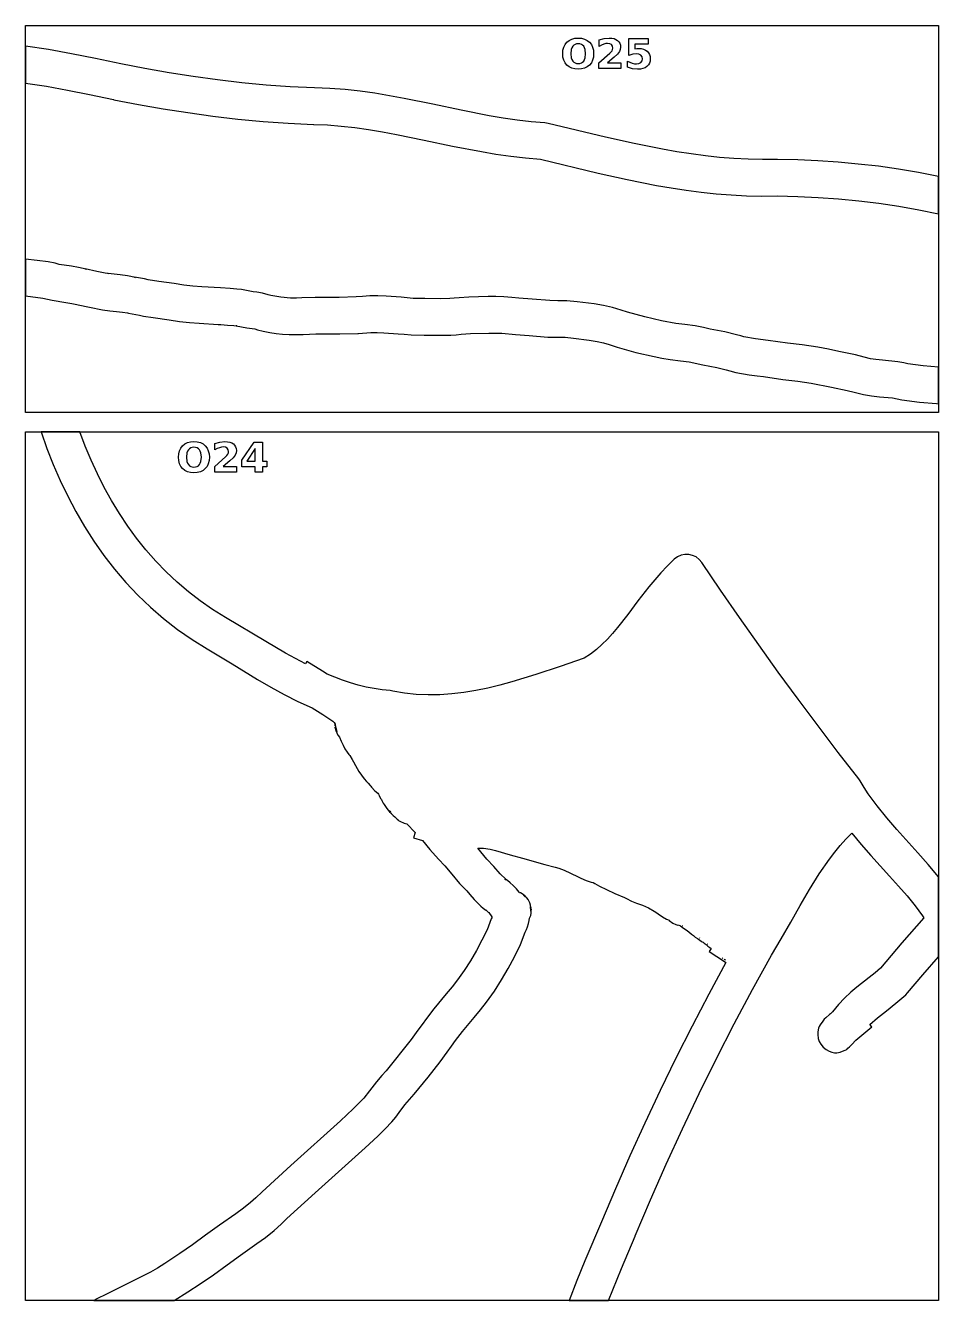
# Model space of a CAD drawing. Extents: x 1 to 512, y 1 to 4639.
# Drawn here: x 12 to 512, y 1593 to 2292 of the extents above; entities that cross this region are included whole.
import ezdxf

# ---------------------------------------------------------------- set-up
doc = ezdxf.new("R2010")
doc.units = 0

msp = doc.modelspace()

# ---------------------------------------------------------------- linework, layer by layer
at = {"layer": 'decoupage'}
for p, q in [((11.732, 2291.74), (511.732, 2291.74)), ((11.732, 2079.73), (11.732, 2291.74)), ((511.732, 2291.74), (511.732, 2079.73)), ((308.192, 2282.589), (309.428219, 2283.582562)), ((309.428219, 2283.582562), (310.8765, 2284.29225)), ((310.8765, 2284.29225), (312.537031, 2284.718063)), ((312.537031, 2284.718063), (314.41, 2284.86)), ((314.41, 2284.86), (316.286469, 2284.718063)), ((314.41, 2284.86), (314.41, 2284.86)), ((316.286469, 2284.718063), (317.94825, 2284.29225)), ((317.94825, 2284.29225), (319.395156, 2283.582562)), ((319.395156, 2283.582562), (320.627, 2282.589)), ((325.842, 2283.89), (328.675, 2284.607)), ((325.842, 2280.271), (325.842, 2283.89)), ((328.675, 2284.607), (331.42, 2284.861)), ((331.42, 2284.861), (332.814797, 2284.779641)), ((332.814797, 2284.779641), (334.044125, 2284.535625)), ((334.044125, 2284.535625), (335.107891, 2284.129047)), ((335.107891, 2284.129047), (336.006, 2283.56)), ((336.006, 2283.56), (336.724672, 2282.845625)), ((342.114, 2284.56), (352.664, 2284.56)), ((342.114, 2275.306), (342.114, 2284.56)), ((352.664, 2284.56), (352.664, 2281.44)), ((11.732, 2280.42), (11.732, 2260.24)), ((11.732, 2280.415), (11.732, 2280.42)), ((24.302859, 2278.528047), (11.732, 2280.415)), ((36.932875, 2276.313625), (24.302859, 2278.528047)), ((305.943, 2276.316), (306.083609, 2278.208812)), ((306.083609, 2278.208812), (306.505375, 2279.88525)), ((306.505375, 2279.88525), (307.208203, 2281.345312)), ((307.208203, 2281.345312), (308.192, 2282.589)), ((310.598125, 2278.62125), (310.331, 2276.312)), ((310.932172, 2279.557063), (310.598125, 2278.62125)), ((311.4, 2280.347), (310.932172, 2279.557063)), ((311.989141, 2280.973797), (311.4, 2280.347)), ((312.687125, 2281.421625), (311.989141, 2280.973797)), ((313.494047, 2281.690391), (312.687125, 2281.421625)), ((314.41, 2281.78), (313.494047, 2281.690391)), ((315.330469, 2281.690391), (314.41, 2281.78)), ((314.41, 2281.78), (314.41, 2281.78)), ((316.1405, 2281.421625), (315.330469, 2281.690391)), ((316.840281, 2280.973797), (316.1405, 2281.421625)), ((317.43, 2280.347), (316.840281, 2280.973797)), ((317.897984, 2279.557063), (317.43, 2280.347)), ((318.232375, 2278.62125), (317.897984, 2279.557063)), ((318.5, 2276.312), (318.232375, 2278.62125)), ((320.627, 2282.589), (321.610797, 2281.345312)), ((321.610797, 2281.345312), (322.313625, 2279.88525)), ((322.313625, 2279.88525), (322.735391, 2278.208812)), ((322.735391, 2278.208812), (322.876, 2276.316)), ((325.798, 2271.22), (331.806, 2276.523)), ((327.145625, 2281.0045), (325.842, 2280.271)), ((328.366, 2281.528), (327.145625, 2281.0045)), ((329.49925, 2281.850625), (328.366, 2281.528)), ((330.538, 2281.958), (329.49925, 2281.850625)), ((331.698375, 2281.78175), (330.538, 2281.958)), ((332.6, 2281.253), (331.698375, 2281.78175)), ((331.806, 2276.523), (332.5065, 2277.24225)), ((332.5065, 2277.24225), (332.997, 2277.945)), ((333.186375, 2280.433875), (332.6, 2281.253)), ((332.997, 2277.945), (333.285875, 2278.6535)), ((333.382, 2279.389), (333.186375, 2280.433875)), ((333.285875, 2278.6535), (333.382, 2279.389)), ((336.954, 2277.419), (335.87675, 2276.06325)), ((336.724672, 2282.845625), (337.238125, 2282.003)), ((337.475125, 2278.63175), (336.954, 2277.419)), ((337.238125, 2282.003), (337.546266, 2281.032125)), ((337.649, 2279.933), (337.475125, 2278.63175)), ((337.546266, 2281.032125), (337.649, 2279.933)), ((352.664, 2281.44), (345.498, 2281.44)), ((345.498, 2281.44), (345.498, 2278.89)), ((345.498, 2278.89), (346.468, 2279.089)), ((346.468, 2279.089), (347.493, 2279.169)), ((347.493, 2279.169), (348.914812, 2279.074672)), ((348.914812, 2279.074672), (350.16975, 2278.791625)), ((350.16975, 2278.791625), (351.257812, 2278.319766)), ((351.257812, 2278.319766), (352.179, 2277.659)), ((352.179, 2277.659), (352.912109, 2276.834578)), ((352.912109, 2276.834578), (353.435875, 2275.861375)), ((50.018703, 2273.716891), (36.932875, 2276.313625)), ((63.957, 2270.683), (50.018703, 2273.716891)), ((63.987, 2270.673), (63.957, 2270.683)), ((77.15707, 2268.168223), (63.987, 2270.673)), ((306.083609, 2274.427859), (305.943, 2276.316)), ((306.505375, 2272.754875), (306.083609, 2274.427859)), ((307.208203, 2271.296953), (306.505375, 2272.754875)), ((308.192, 2270.054), (307.208203, 2271.296953)), ((309.428219, 2269.060437), (308.192, 2270.054)), ((310.331, 2276.312), (310.598125, 2274.0105)), ((310.598125, 2274.0105), (310.932172, 2273.076781)), ((310.932172, 2273.076781), (311.4, 2272.288)), ((311.4, 2272.288), (311.989141, 2271.661203)), ((311.989141, 2271.661203), (312.687125, 2271.213375)), ((312.687125, 2271.213375), (313.494047, 2270.944609)), ((313.494047, 2270.944609), (314.41, 2270.855)), ((314.41, 2270.855), (315.330469, 2270.944609)), ((315.330469, 2270.944609), (316.1405, 2271.213375)), ((316.1405, 2271.213375), (316.840281, 2271.661203)), ((316.840281, 2271.661203), (317.43, 2272.288)), ((317.43, 2272.288), (317.897984, 2273.076781)), ((317.897984, 2273.076781), (318.232375, 2274.0105)), ((318.232375, 2274.0105), (318.5, 2276.312)), ((320.627, 2270.054), (319.395156, 2269.060437)), ((321.610797, 2271.296953), (320.627, 2270.054)), ((322.313625, 2272.754875), (321.610797, 2271.296953)), ((322.735391, 2274.427859), (322.313625, 2272.754875)), ((322.876, 2276.316), (322.735391, 2274.427859)), ((325.798, 2268.1), (325.798, 2271.22)), ((334.033, 2274.31), (330.516, 2271.22)), ((330.516, 2271.22), (337.759, 2271.22)), ((335.87675, 2276.06325), (334.033, 2274.31)), ((337.759, 2271.22), (337.759, 2268.1)), ((341.463, 2268.872), (341.463, 2272.22)), ((341.463, 2272.22), (344.01, 2271.062)), ((344.341, 2276.034), (342.114, 2275.306)), ((344.01, 2271.062), (345.186625, 2270.772625)), ((346.292, 2276.277), (344.341, 2276.034)), ((345.186625, 2270.772625), (346.292, 2270.676)), ((347.669875, 2276.0895), (346.292, 2276.277)), ((346.292, 2270.676), (347.669875, 2270.8635)), ((348.717, 2275.527), (347.669875, 2276.0895)), ((347.669875, 2270.8635), (348.717, 2271.426)), ((349.386625, 2274.639125), (348.717, 2275.527)), ((348.717, 2271.426), (349.386625, 2272.319)), ((349.61, 2273.476), (349.386625, 2274.639125)), ((349.386625, 2272.319), (349.61, 2273.476)), ((352.825203, 2270.118609), (352.024, 2269.291)), ((353.397375, 2271.090875), (352.825203, 2270.118609)), ((353.740609, 2272.207703), (353.397375, 2271.090875)), ((353.435875, 2275.861375), (353.750203, 2274.739484)), ((353.855, 2273.469), (353.740609, 2272.207703)), ((353.750203, 2274.739484), (353.855, 2273.469)), ((90.36975, 2265.862594), (77.15707, 2268.168223)), ((103.615617, 2263.779668), (90.36975, 2265.862594)), ((116.88525, 2261.943), (103.615617, 2263.779668)), ((310.8765, 2268.35075), (309.428219, 2269.060437)), ((312.537031, 2267.924937), (310.8765, 2268.35075)), ((314.41, 2267.783), (312.537031, 2267.924937)), ((316.286469, 2267.924937), (314.41, 2267.783)), ((317.94825, 2268.35075), (316.286469, 2267.924937)), ((319.395156, 2269.060437), (317.94825, 2268.35075)), ((337.759, 2268.1), (325.798, 2268.1)), ((344.186, 2268.056), (341.463, 2268.872)), ((346.964, 2267.781), (344.186, 2268.056)), ((348.495719, 2267.875328), (346.964, 2267.781)), ((349.8495, 2268.158375), (348.495719, 2267.875328)), ((351.025531, 2268.630234), (349.8495, 2268.158375)), ((352.024, 2269.291), (351.025531, 2268.630234)), ((11.732, 2260.24), (23.175734, 2258.464406)), ((23.175734, 2258.464406), (34.758875, 2256.39125)), ((34.758875, 2256.39125), (46.854078, 2253.964469)), ((130.169227, 2260.376145), (116.88525, 2261.943)), ((143.458125, 2259.102656), (130.169227, 2260.376145)), ((156.742523, 2258.14609), (143.458125, 2259.102656)), ((170.013, 2257.53), (156.742523, 2258.14609)), ((170.043, 2257.531), (170.013, 2257.53)), ((178.436041, 2257.231171), (170.043, 2257.531)), ((186.733564, 2256.615117), (178.436041, 2257.231171)), ((194.941419, 2255.724927), (186.733564, 2256.615117)), ((203.065453, 2254.602688), (194.941419, 2255.724927)), ((46.854078, 2253.964469), (59.834, 2251.128)), ((59.834, 2251.128), (60.099, 2251.068)), ((60.099, 2251.068), (73.558807, 2248.507033)), ((73.558807, 2248.507033), (87.093766, 2246.143703)), ((211.111517, 2253.290487), (203.065453, 2254.602688)), ((219.085459, 2251.830414), (211.111517, 2253.290487)), ((234.840375, 2248.635), (219.085459, 2251.830414)), ((250.376994, 2245.353148), (234.840375, 2248.635)), ((87.093766, 2246.143703), (100.695311, 2244.003615)), ((100.695311, 2244.003615), (114.354875, 2242.112375)), ((114.354875, 2242.112375), (128.063893, 2240.495588)), ((265.742109, 2242.321563), (250.376994, 2245.353148)), ((273.374976, 2241.004839), (265.742109, 2242.321563)), ((128.063893, 2240.495588), (141.813797, 2239.178859)), ((141.813797, 2239.178859), (155.596021, 2238.187795)), ((155.596021, 2238.187795), (169.402, 2237.548)), ((169.402, 2237.548), (169.589, 2237.55)), ((169.589, 2237.55), (177.089818, 2237.275526)), ((177.089818, 2237.275526), (184.598775, 2236.691178)), ((184.598775, 2236.691178), (192.121693, 2235.83719)), ((192.121693, 2235.83719), (199.664391, 2234.753797)), ((199.664391, 2234.753797), (207.232688, 2233.481234)), ((280.982514, 2239.876945), (273.374976, 2241.004839)), ((288.570572, 2238.97997), (280.982514, 2239.876945)), ((296.145, 2238.356), (288.570572, 2238.97997)), ((297.883, 2238.092), (296.145, 2238.356)), ((329.36375, 2230.519281), (297.883, 2238.092)), ((207.232688, 2233.481234), (214.832404, 2232.059736)), ((214.832404, 2232.059736), (230.149375, 2228.930875)), ((230.149375, 2228.930875), (245.661861, 2225.689092)), ((345.019305, 2227.034902), (329.36375, 2230.519281)), ((245.661861, 2225.689092), (261.416422, 2222.656266)), ((261.416422, 2222.656266), (269.39903, 2221.318799)), ((269.39903, 2221.318799), (277.459615, 2220.154275)), ((360.64275, 2223.94275), (345.019305, 2227.034902)), ((368.448159, 2222.588502), (360.64275, 2223.94275)), ((376.252414, 2221.386004), (368.448159, 2222.588502)), ((384.057806, 2220.353152), (376.252414, 2221.386004)), ((277.459615, 2220.154275), (285.603999, 2219.202931)), ((285.603999, 2219.202931), (293.838, 2218.505)), ((293.838, 2218.505), (325.296547, 2210.915031)), ((391.866625, 2219.507844), (384.057806, 2220.353152)), ((399.681163, 2218.867977), (391.866625, 2219.507844)), ((407.503711, 2218.451449), (399.681163, 2218.867977)), ((415.33656, 2218.276158), (407.503711, 2218.451449)), ((423.182, 2218.36), (415.33656, 2218.276158)), ((423.619, 2218.359), (423.182, 2218.36)), ((434.669465, 2218.083217), (423.619, 2218.359)), ((445.726281, 2217.591047), (434.669465, 2218.083217)), ((456.781082, 2216.864385), (445.726281, 2217.591047)), ((467.8255, 2215.885125), (456.781082, 2216.864385)), ((478.851168, 2214.635162), (467.8255, 2215.885125)), ((489.849719, 2213.096391), (478.851168, 2214.635162)), ((325.296547, 2210.915031), (341.21915, 2207.363949)), ((341.21915, 2207.363949), (357.293125, 2204.18625)), ((500.812785, 2211.250705), (489.849719, 2213.096391)), ((511.732, 2209.08), (500.812785, 2211.250705)), ((511.732, 2188.567), (511.732, 2209.08)), ((357.293125, 2204.18625), (365.392146, 2202.786821)), ((365.392146, 2202.786821), (373.535334, 2201.54002)), ((373.535334, 2201.54002), (381.724796, 2200.465607)), ((381.724796, 2200.465607), (389.962641, 2199.583344)), ((389.962641, 2199.583344), (398.250975, 2198.912991)), ((398.250975, 2198.912991), (406.591908, 2198.474309)), ((406.591908, 2198.474309), (414.987547, 2198.287058)), ((414.987547, 2198.287058), (423.44, 2198.371)), ((423.44, 2198.371), (434.653893, 2198.081395)), ((434.653893, 2198.081395), (445.833016, 2197.558844)), ((445.833016, 2197.558844), (456.969412, 2196.786121)), ((456.969412, 2196.786121), (468.055125, 2195.746)), ((468.055125, 2195.746), (479.082197, 2194.421254)), ((479.082197, 2194.421254), (490.042672, 2192.794656)), ((490.042672, 2192.794656), (500.928592, 2190.84898)), ((500.928592, 2190.84898), (511.732, 2188.567)), ((11.732, 2163.71), (11.732, 2143.66)), ((11.732, 2163.708), (11.732, 2163.71)), ((18.146625, 2163.06375), (11.732, 2163.708)), ((24.136, 2162.262), (18.146625, 2163.06375)), ((27.96375, 2161.494625), (24.136, 2162.262)), ((30.215, 2160.92), (27.96375, 2161.494625)), ((36.92825, 2159.855125), (30.215, 2160.92)), ((40.788312, 2159.192422), (36.92825, 2159.855125)), ((44.948, 2158.26), (40.788312, 2159.192422)), ((50.868, 2157.059), (44.36, 2158.393)), ((44.36, 2158.393), (44.948, 2158.26)), ((55.391875, 2156.158875), (50.868, 2157.059)), ((56.840203, 2155.871422), (55.391875, 2156.158875)), ((57.107939, 2155.81285), (56.840203, 2155.871422)), ((63.63375, 2155.114), (56.975, 2155.828)), ((56.975, 2155.828), (57.107939, 2155.81285)), ((67.621719, 2154.626781), (63.63375, 2155.114)), ((72.01, 2153.809), (67.621719, 2154.626781)), ((76.90725, 2152.956875), (71.395, 2153.928)), ((71.395, 2153.928), (72.01, 2153.809)), ((78.989, 2152.498), (76.90725, 2152.956875)), ((84.731, 2151.526), (78.989, 2152.498)), ((93.161, 2150.383), (84.731, 2151.526)), ((98.476, 2149.565), (93.161, 2150.383)), ((103.290172, 2149.058031), (98.476, 2149.565)), ((108.244125, 2148.6765), (103.290172, 2149.058031)), ((118.556, 2148.043), (108.244125, 2148.6765)), ((123.892, 2147.645), (118.556, 2148.043)), ((127.443, 2147.364), (123.892, 2147.645)), ((129.964, 2147.123), (127.443, 2147.364)), ((133.62275, 2146.471875), (129.964, 2147.123)), ((136.347, 2145.916), (133.62275, 2146.471875)), ((138.361875, 2145.647625), (136.347, 2145.916)), ((141.507, 2145.11), (138.361875, 2145.647625)), ((141.517, 2145.104), (141.507, 2145.11)), ((144.66475, 2144.285875), (141.517, 2145.104)), ((146.068, 2143.842), (144.66475, 2144.285875)), ((151.478375, 2142.88225), (146.068, 2143.842)), ((11.732, 2143.66), (21.239, 2142.464)), ((21.239, 2142.464), (26.375, 2141.283)), ((26.375, 2141.283), (33.841, 2140.0385)), ((33.841, 2140.0385), (37.063906, 2139.507188)), ((37.063906, 2139.507188), (39.924, 2138.893)), ((39.924, 2138.893), (40.512, 2138.758)), ((40.512, 2138.758), (46.834, 2137.461)), ((46.834, 2137.461), (53.836, 2136.066)), ((156.849, 2142.479), (151.478375, 2142.88225)), ((160.081484, 2142.43925), (156.849, 2142.479)), ((163.098625, 2142.52625), (160.081484, 2142.43925)), ((170.282, 2142.797), (163.098625, 2142.52625)), ((177.209875, 2142.81125), (170.282, 2142.797)), ((183.525, 2142.797), (177.209875, 2142.81125)), ((192.886, 2143.104), (183.525, 2142.797)), ((196.249625, 2143.394625), (192.886, 2143.104)), ((200.247, 2143.635), (196.249625, 2143.394625)), ((204.764281, 2143.646578), (200.247, 2143.635)), ((209.22475, 2143.468875), (204.764281, 2143.646578)), ((217.454, 2142.873), (209.22475, 2143.468875)), ((224.083, 2142.26), (217.454, 2142.873)), ((230.337, 2142.17), (224.083, 2142.26)), ((230.357, 2142.171), (230.337, 2142.17)), ((239.207, 2142.065), (230.357, 2142.171)), ((244.059766, 2142.187203), (239.207, 2142.065)), ((246.521625, 2142.381875), (244.059766, 2142.187203)), ((249.143422, 2142.652109), (246.521625, 2142.381875)), ((254.476, 2143.001), (249.143422, 2142.652109)), ((265.158, 2143.329), (254.476, 2143.001)), ((269.28975, 2143.3415), (265.158, 2143.329)), ((273.642, 2143.21), (269.28975, 2143.3415)), ((278.069375, 2142.841375), (273.642, 2143.21)), ((281.824, 2142.448), (278.069375, 2142.841375)), ((289.195, 2141.825), (281.824, 2142.448)), ((298.834, 2141.108), (289.195, 2141.825)), ((303.268375, 2140.95075), (298.834, 2141.108)), ((305.293, 2141.008), (303.268375, 2140.95075)), ((308.26375, 2140.938625), (305.293, 2141.008)), ((313.882, 2140.432), (308.26375, 2140.938625)), ((323.15375, 2139.27), (313.882, 2140.432)), ((328.308719, 2138.40475), (323.15375, 2139.27)), ((333.195, 2137.334), (328.308719, 2138.40475)), ((337.919625, 2135.885875), (333.195, 2137.334)), ((53.836, 2136.066), (57.926375, 2135.514734)), ((57.926375, 2135.514734), (61.58625, 2135.129875)), ((61.58625, 2135.129875), (64.80025, 2134.771828)), ((64.80025, 2134.771828), (67.553, 2134.301)), ((67.553, 2134.301), (68.166, 2134.181)), ((68.166, 2134.181), (74.082, 2133.099)), ((74.082, 2133.099), (76.281625, 2132.63475)), ((76.281625, 2132.63475), (81.707, 2131.746)), ((81.707, 2131.746), (90.338, 2130.574)), ((90.338, 2130.574), (96.004, 2129.709)), ((341.349, 2134.719), (337.919625, 2135.885875)), ((350.830625, 2132.095875), (341.349, 2134.719)), ((360.046, 2130.084), (350.830625, 2132.095875)), ((367.898, 2128.586), (360.046, 2130.084)), ((96.004, 2129.709), (101.509531, 2129.124469)), ((101.509531, 2129.124469), (106.89675, 2128.70625)), ((106.89675, 2128.70625), (117.293, 2128.074)), ((117.293, 2128.074), (117.286281, 2128.074121)), ((117.286281, 2128.074121), (117.555937, 2128.054156)), ((117.555937, 2128.054156), (118.73725, 2127.967)), ((118.73725, 2127.967), (122.358, 2127.695)), ((122.358, 2127.695), (125.805, 2127.424)), ((125.805, 2127.424), (127.232125, 2127.283125)), ((127.517672, 2127.257078), (127.151, 2127.314)), ((127.151, 2127.314), (132.918, 2126.207)), ((127.232125, 2127.283125), (127.517672, 2127.257078)), ((132.918, 2126.207), (137.34, 2125.542)), ((137.34, 2125.542), (138.74725, 2125.097875)), ((138.74725, 2125.097875), (141.893, 2124.281)), ((141.893, 2124.281), (145.492813, 2123.581953)), ((145.492813, 2123.581953), (148.96925, 2123.058875)), ((148.96925, 2123.058875), (152.464062, 2122.699109)), ((163.714, 2122.5225), (170.727, 2122.801)), ((170.727, 2122.801), (183.888, 2122.801)), ((183.888, 2122.801), (193.722, 2123.119)), ((193.722, 2123.119), (194.131, 2123.139)), ((194.131, 2123.139), (200.82, 2123.643)), ((200.82, 2123.643), (204.258031, 2123.641906)), ((204.258031, 2123.641906), (208.04125, 2123.48575)), ((208.04125, 2123.48575), (215.861, 2122.934)), ((215.861, 2122.934), (219.06125, 2122.61175)), ((250.410531, 2122.687109), (255.5, 2123.023)), ((255.5, 2123.023), (265.384, 2123.326)), ((265.384, 2123.326), (272.558, 2123.236)), ((272.558, 2123.236), (280.035, 2122.525)), ((372.751, 2127.981125), (367.898, 2128.586)), ((378.507, 2127.203), (372.751, 2127.981125)), ((383.0375, 2126.284875), (378.507, 2127.203)), ((386.671, 2125.459), (383.0375, 2126.284875)), ((394.673, 2123.949), (386.671, 2125.459)), ((401.10325, 2122.391), (394.673, 2123.949)), ((152.464062, 2122.699109), (156.119, 2122.49)), ((156.119, 2122.49), (160.175906, 2122.432)), ((160.175906, 2122.432), (163.714, 2122.5225)), ((219.06125, 2122.61175), (223.004, 2122.285)), ((223.004, 2122.285), (223.024, 2122.29)), ((223.024, 2122.29), (230.073, 2122.171)), ((230.073, 2122.171), (230.093, 2122.17)), ((230.093, 2122.17), (239.455, 2122.064)), ((239.455, 2122.064), (244.742469, 2122.197953)), ((244.742469, 2122.197953), (247.6095, 2122.408875)), ((247.6095, 2122.408875), (250.410531, 2122.687109)), ((280.035, 2122.525), (287.621, 2121.885)), ((287.621, 2121.885), (297.849, 2121.129)), ((297.849, 2121.129), (303.542125, 2120.969)), ((303.542125, 2120.969), (305.888, 2121.016)), ((305.888, 2121.016), (307.285, 2120.978875)), ((307.285, 2120.978875), (311.781, 2120.539)), ((311.781, 2120.539), (320.342625, 2119.416)), ((320.342625, 2119.416), (324.773766, 2118.68275)), ((324.773766, 2118.68275), (328.23, 2117.957)), ((328.23, 2117.957), (331.352125, 2116.9465)), ((331.352125, 2116.9465), (335.732, 2115.522)), ((403.425, 2121.694), (401.10325, 2122.391)), ((405.154, 2121.286), (403.425, 2121.694)), ((411.509, 2120.149), (405.154, 2121.286)), ((418.515, 2119.256), (411.509, 2120.149)), ((429.116, 2117.789), (418.515, 2119.256)), ((436.998875, 2116.84425), (429.116, 2117.789)), ((445.577, 2115.616), (436.998875, 2116.84425)), ((335.732, 2115.522), (346.03875, 2112.688125)), ((346.03875, 2112.688125), (356.068, 2110.482)), ((356.068, 2110.482), (360.278875, 2109.630875)), ((360.278875, 2109.630875), (364.804, 2108.824)), ((364.804, 2108.824), (370.47175, 2108.087625)), ((451.564625, 2114.43375), (445.577, 2115.616)), ((457.148, 2113.256), (451.564625, 2114.43375)), ((466.276, 2111.414), (457.148, 2113.256)), ((471.007875, 2110.179875), (466.276, 2111.414)), ((474.548, 2109.26), (471.007875, 2110.179875)), ((477.437844, 2108.833563), (474.548, 2109.26)), ((481.103, 2108.463), (477.437844, 2108.833563)), ((370.47175, 2108.087625), (375.226, 2107.472)), ((375.226, 2107.472), (382.722, 2105.851)), ((382.722, 2105.851), (390.374, 2104.414)), ((390.374, 2104.414), (395.42325, 2103.2345)), ((395.42325, 2103.2345), (397.462, 2102.601)), ((397.462, 2102.601), (400.82175, 2101.767625)), ((489.38, 2107.573), (481.103, 2108.463)), ((492.817, 2106.941125), (489.38, 2107.573)), ((494.892, 2106.481), (492.817, 2106.941125)), ((503.26175, 2105.37775), (494.892, 2106.481)), ((511.732, 2104.63), (503.26175, 2105.37775)), ((511.732, 2084.594), (511.732, 2104.63)), ((400.82175, 2101.767625), (408.128, 2100.434)), ((408.128, 2100.434), (412.335875, 2099.844125)), ((412.335875, 2099.844125), (415.847, 2099.432)), ((415.847, 2099.432), (426.515, 2097.955)), ((426.515, 2097.955), (434.682375, 2096.959875)), ((434.682375, 2096.959875), (442.075, 2095.922)), ((442.075, 2095.922), (453.173, 2093.652)), ((453.173, 2093.652), (461.804, 2091.918)), ((461.804, 2091.918), (465.59125, 2090.8865)), ((465.59125, 2090.8865), (470.595, 2089.654)), ((470.595, 2089.654), (475.126312, 2088.918844)), ((475.126312, 2088.918844), (479.49975, 2088.44525)), ((479.49975, 2088.44525), (486.612, 2087.766)), ((486.612, 2087.766), (491.614, 2086.754)), ((491.614, 2086.754), (501.32625, 2085.460125)), ((501.32625, 2085.460125), (510.692, 2084.644)), ((510.692, 2084.644), (511.732, 2084.594)), ((511.732, 2079.73), (11.732, 2079.73)), ((11.732, 2069.14), (511.732, 2069.14)), ((11.732, 1593.47), (11.732, 2069.14)), ((41.447, 2069.135), (20.354, 2069.13)), ((20.354, 2069.13), (23.475522, 2060.135843)), ((44.396466, 2061.33796), (41.447, 2069.135)), ((511.732, 2069.14), (511.732, 1593.47)), ((23.475522, 2060.135843), (26.926195, 2051.255117)), ((47.614369, 2053.661152), (44.396466, 2061.33796)), ((96.050375, 2058.87525), (96.753203, 2060.335312)), ((96.753203, 2060.335312), (97.737, 2061.579)), ((97.737, 2061.579), (98.973203, 2062.572562)), ((98.973203, 2062.572562), (100.421375, 2063.28225)), ((100.421375, 2063.28225), (102.081609, 2063.708062)), ((101.534125, 2059.973797), (100.945, 2059.347)), ((102.232, 2060.421625), (101.534125, 2059.973797)), ((102.081609, 2063.708062), (103.954, 2063.85)), ((103.038625, 2060.690391), (102.232, 2060.421625)), ((103.954, 2060.78), (103.038625, 2060.690391)), ((103.954, 2063.85), (105.831047, 2063.708062)), ((103.954, 2063.85), (103.954, 2063.85)), ((104.874625, 2060.690391), (103.954, 2060.78)), ((103.954, 2060.78), (103.954, 2060.78)), ((105.685, 2060.421625), (104.874625, 2060.690391)), ((106.385125, 2059.973797), (105.685, 2060.421625)), ((105.831047, 2063.708062), (107.493125, 2063.28225)), ((106.975, 2059.347), (106.385125, 2059.973797)), ((107.493125, 2063.28225), (108.940141, 2062.572562)), ((108.940141, 2062.572562), (110.172, 2061.579)), ((110.172, 2061.579), (111.155797, 2060.335312)), ((111.155797, 2060.335312), (111.858625, 2058.87525)), ((115.387, 2062.88), (118.22, 2063.596)), ((115.387, 2059.261), (115.387, 2062.88)), ((116.690625, 2059.993625), (115.387, 2059.261)), ((117.911, 2060.517), (116.690625, 2059.993625)), ((119.04425, 2060.839625), (117.911, 2060.517)), ((118.22, 2063.596), (120.965, 2063.85)), ((120.083, 2060.947), (119.04425, 2060.839625)), ((121.243375, 2060.77075), (120.083, 2060.947)), ((120.965, 2063.85), (122.359234, 2063.768641)), ((122.145, 2060.242), (121.243375, 2060.77075)), ((122.731375, 2059.423), (122.145, 2060.242)), ((122.359234, 2063.768641), (123.588375, 2063.524625)), ((123.588375, 2063.524625), (124.652328, 2063.118047)), ((124.652328, 2063.118047), (125.551, 2062.549)), ((125.551, 2062.549), (126.269672, 2061.834625)), ((126.269672, 2061.834625), (126.783125, 2060.992)), ((126.783125, 2060.992), (127.091266, 2060.021125)), ((127.091266, 2060.021125), (127.194, 2058.922)), ((130.281, 2053.73), (136.873, 2063.55)), ((137.579, 2060.06), (132.926, 2053.17)), ((136.873, 2063.55), (141.591, 2063.55)), ((137.579, 2053.17), (137.579, 2060.06)), ((141.591, 2063.55), (141.591, 2053.17)), ((51.101467, 2046.120229), (47.614369, 2053.661152)), ((95.488, 2055.306), (95.628609, 2057.198812)), ((95.628609, 2053.417859), (95.488, 2055.306)), ((95.628609, 2057.198812), (96.050375, 2058.87525)), ((96.050375, 2051.744875), (95.628609, 2053.417859)), ((100.142625, 2057.622), (99.875, 2055.312)), ((99.875, 2055.312), (100.142625, 2053.0105)), ((100.477016, 2058.557625), (100.142625, 2057.622)), ((100.142625, 2053.0105), (100.477016, 2052.076781)), ((100.945, 2059.347), (100.477016, 2058.557625)), ((107.442828, 2058.557625), (106.975, 2059.347)), ((107.776875, 2057.622), (107.442828, 2058.557625)), ((107.442828, 2052.076781), (107.776875, 2053.0105)), ((108.044, 2055.312), (107.776875, 2057.622)), ((107.776875, 2053.0105), (108.044, 2055.312)), ((111.858625, 2058.87525), (112.280391, 2057.198812)), ((112.280391, 2053.417859), (111.858625, 2051.744875)), ((112.280391, 2057.198812), (112.421, 2055.306)), ((112.421, 2055.306), (112.280391, 2053.417859)), ((115.343, 2050.21), (121.351, 2055.512)), ((123.578, 2053.299), (120.061, 2050.21)), ((121.351, 2055.512), (122.051, 2056.23125)), ((122.051, 2056.23125), (122.541, 2056.934)), ((122.541, 2056.934), (122.830375, 2057.642625)), ((122.927, 2058.379), (122.731375, 2059.423)), ((122.830375, 2057.642625), (122.927, 2058.379)), ((125.42175, 2055.05225), (123.578, 2053.299)), ((126.499, 2056.408), (125.42175, 2055.05225)), ((127.020125, 2057.62075), (126.499, 2056.408)), ((127.194, 2058.922), (127.020125, 2057.62075)), ((130.281, 2050.09), (130.281, 2053.73)), ((132.926, 2053.17), (137.579, 2053.17)), ((141.591, 2053.17), (143.94, 2053.17)), ((143.94, 2053.17), (143.94, 2050.09)), ((26.926195, 2051.255117), (30.708614, 2042.508255)), ((54.858516, 2038.730844), (51.101467, 2046.120229)), ((96.753203, 2050.286953), (96.050375, 2051.744875)), ((97.737, 2049.044), (96.753203, 2050.286953)), ((98.973203, 2048.050437), (97.737, 2049.044)), ((100.421375, 2047.34075), (98.973203, 2048.050437)), ((102.081609, 2046.914937), (100.421375, 2047.34075)), ((100.477016, 2052.076781), (100.945, 2051.288)), ((100.945, 2051.288), (101.534125, 2050.661203)), ((101.534125, 2050.661203), (102.232, 2050.213375)), ((103.954, 2046.773), (102.081609, 2046.914937)), ((102.232, 2050.213375), (103.038625, 2049.944609)), ((103.038625, 2049.944609), (103.954, 2049.855)), ((103.954, 2049.855), (104.874625, 2049.944609)), ((105.831047, 2046.914937), (103.954, 2046.773)), ((104.874625, 2049.944609), (105.685, 2050.213375)), ((105.685, 2050.213375), (106.385125, 2050.661203)), ((107.493125, 2047.34075), (105.831047, 2046.914937)), ((106.385125, 2050.661203), (106.975, 2051.288)), ((106.975, 2051.288), (107.442828, 2052.076781)), ((108.940141, 2048.050437), (107.493125, 2047.34075)), ((110.172, 2049.044), (108.940141, 2048.050437)), ((111.155797, 2050.286953), (110.172, 2049.044)), ((111.858625, 2051.744875), (111.155797, 2050.286953)), ((115.343, 2047.09), (115.343, 2050.21)), ((127.304, 2047.09), (115.343, 2047.09)), ((120.061, 2050.21), (127.304, 2050.21)), ((127.304, 2050.21), (127.304, 2047.09)), ((137.579, 2050.09), (130.281, 2050.09)), ((137.579, 2047.09), (137.579, 2050.09)), ((141.591, 2047.09), (137.579, 2047.09)), ((143.94, 2050.09), (141.591, 2050.09)), ((141.591, 2050.09), (141.591, 2047.09)), ((30.708614, 2042.508255), (34.825375, 2033.915688)), ((34.825375, 2033.915688), (39.279073, 2025.497847)), ((58.886274, 2031.50865), (54.858516, 2038.730844)), ((39.279073, 2025.497847), (44.072305, 2017.275164)), ((63.185498, 2024.469301), (58.886274, 2031.50865)), ((67.756946, 2017.62845), (63.185498, 2024.469301)), ((44.072305, 2017.275164), (49.207665, 2009.268071)), ((72.601375, 2011.00175), (67.756946, 2017.62845)), ((49.207665, 2009.268071), (54.68775, 2001.497)), ((77.719542, 2004.604855), (72.601375, 2011.00175)), ((83.112205, 1998.453418), (77.719542, 2004.604855)), ((54.68775, 2001.497), (60.515155, 1993.982382)), ((88.780121, 1992.563092), (83.112205, 1998.453418)), ((367.016, 1999.378), (363.218427, 1995.679228)), ((368.8174, 2000.71651), (367.016, 1999.378)), ((370.794828, 2001.593078), (368.8174, 2000.71651)), ((372.872873, 2002.016389), (370.794828, 2001.593078)), ((374.976125, 2001.995125), (372.872873, 2002.016389)), ((377.029174, 2001.537971), (374.976125, 2001.995125)), ((378.956609, 2000.653609), (377.029174, 2001.537971)), ((380.683021, 1999.350725), (378.956609, 2000.653609)), ((382.133, 1997.638), (380.683021, 1999.350725)), ((392.394768, 1982.509004), (382.133, 1997.638)), ((60.515155, 1993.982382), (66.692477, 1986.744648)), ((94.724047, 1986.949531), (88.780121, 1992.563092)), ((359.65474, 1991.908373), (356.295367, 1988.089937)), ((363.218427, 1995.679228), (359.65474, 1991.908373)), ((66.692477, 1986.744648), (73.22231, 1979.804231)), ((100.94474, 1981.628388), (94.724047, 1986.949531)), ((353.110734, 1984.248422), (347.147393, 1976.594166)), ((356.295367, 1988.089937), (353.110734, 1984.248422)), ((73.22231, 1979.804231), (80.10725, 1973.181563)), ((107.442959, 1976.615316), (100.94474, 1981.628388)), ((114.21946, 1971.925969), (107.442959, 1976.615316)), ((347.147393, 1976.594166), (341.528125, 1969.141625)), ((402.795016, 1967.465531), (392.394768, 1982.509004)), ((80.10725, 1973.181563), (87.349894, 1966.897073)), ((121.275, 1967.576), (114.21946, 1971.925969)), ((87.349894, 1966.897073), (94.952836, 1960.971195)), ((121.325, 1967.546), (121.275, 1967.576)), ((143.30125, 1954.34125), (121.325, 1967.546)), ((341.528125, 1969.141625), (336.016342, 1962.086818)), ((413.333662, 1952.509855), (402.795016, 1967.465531)), ((94.952836, 1960.971195), (102.918673, 1955.42436)), ((102.918673, 1955.42436), (111.25, 1950.277)), ((330.375453, 1955.625766), (327.43266, 1952.679153)), ((333.226823, 1958.769822), (330.375453, 1955.625766)), ((336.016342, 1962.086818), (333.226823, 1958.769822)), ((111.25, 1950.277), (111.19, 1950.307)), ((111.19, 1950.307), (124.822953, 1942.056844)), ((154.157844, 1947.998281), (143.30125, 1954.34125)), ((324.368869, 1949.954486), (321.154507, 1947.476268)), ((327.43266, 1952.679153), (324.368869, 1949.954486)), ((424.010625, 1937.64425), (413.333662, 1952.509855)), ((124.822953, 1942.056844), (138.846375, 1933.56125)), ((165.018, 1942.116), (154.157844, 1947.998281)), ((165.885, 1943.485), (165.018, 1942.116)), ((174.339, 1938.087), (165.885, 1943.485)), ((317.76, 1945.269), (304.509682, 1940.675988)), ((321.154507, 1947.476268), (317.76, 1945.269)), ((176.996, 1936.445), (174.339, 1938.087)), ((185.424484, 1933.151688), (176.996, 1936.445)), ((291.257078, 1936.238906), (278.024842, 1932.214184)), ((304.509682, 1940.675988), (291.257078, 1936.238906)), ((434.825822, 1922.870988), (424.010625, 1937.64425)), ((138.846375, 1933.56125), (146.050947, 1929.399012)), ((146.050947, 1929.399012), (153.408859, 1925.388531)), ((189.680393, 1931.736453), (185.424484, 1933.151688)), ((193.969125, 1930.49175), (189.680393, 1931.736453)), ((198.294467, 1929.429766), (193.969125, 1930.49175)), ((202.660203, 1928.562688), (198.294467, 1929.429766)), ((207.070119, 1927.902703), (202.660203, 1928.562688)), ((211.528, 1927.462), (207.070119, 1927.902703)), ((212.962, 1927.251), (211.528, 1927.462)), ((258.264228, 1927.511213), (251.71208, 1926.427535)), ((264.835625, 1928.85825), (258.264228, 1927.511213)), ((271.42344, 1930.436591), (264.835625, 1928.85825)), ((278.024842, 1932.214184), (271.42344, 1930.436591)), ((153.408859, 1925.388531), (160.938686, 1921.600848)), ((160.938686, 1921.600848), (168.659, 1918.107)), ((219.339188, 1926.0814), (212.962, 1927.251)), ((225.752615, 1925.36748), (219.339188, 1926.0814)), ((232.199449, 1925.077188), (225.752615, 1925.36748)), ((238.676859, 1925.178469), (232.199449, 1925.077188)), ((245.182013, 1925.639269), (238.676859, 1925.178469)), ((251.71208, 1926.427535), (245.182013, 1925.639269)), ((445.779172, 1908.192344), (434.825822, 1922.870988)), ((168.659, 1918.107), (174.516125, 1914.454)), ((174.516125, 1914.454), (180.092, 1910.825)), ((180.092, 1910.825), (180.705, 1910.087)), ((180.705, 1910.087), (181.164, 1909.447)), ((181.164, 1909.447), (181.164, 1909.45)), ((181.164, 1909.45), (181.234, 1909.346)), ((181.214, 1908.91), (181.244, 1908.619)), ((181.244, 1908.75), (181.214, 1908.91)), ((181.214, 1908.91), (181.214, 1908.91)), ((181.234, 1909.346), (181.234, 1909.33)), ((181.234, 1909.33), (181.254, 1909.3)), ((181.244, 1908.619), (181.244, 1908.75)), ((181.254, 1909.3), (181.254, 1909.3)), ((181.254, 1909.3), (181.254, 1909.3)), ((181.254, 1909.3), (181.314, 1909.21)), ((181.268, 1909.263), (181.268, 1909.3)), ((181.268, 1909.3), (181.268, 1909.3)), ((181.268, 1909.3), (181.338, 1908.706)), ((181.328, 1908.76), (181.268, 1909.263)), ((181.314, 1909.21), (181.314, 1908.76)), ((181.314, 1908.76), (181.334, 1908.593)), ((181.334, 1908.55), (181.314, 1908.714)), ((181.314, 1908.714), (181.314, 1908.57)), ((181.314, 1908.57), (181.364, 1908.212)), ((181.328, 1908.71), (181.328, 1908.76)), ((181.338, 1908.706), (181.328, 1908.71)), ((181.334, 1908.593), (181.334, 1908.57)), ((181.334, 1908.57), (181.334, 1908.57)), ((181.334, 1908.57), (181.334, 1908.55)), ((181.364, 1908.212), (181.334, 1908.513)), ((181.334, 1908.513), (181.424, 1908.101)), ((181.362, 1907.54), (181.362, 1907.51)), ((181.384, 1907.519), (181.362, 1907.54)), ((181.362, 1907.51), (181.412, 1907.245)), ((181.401656, 1907.187281), (181.3825, 1907.1165)), ((181.3825, 1907.1165), (181.686, 1905.72)), ((181.474, 1907.122), (181.384, 1907.519)), ((181.502, 1906.71), (181.401656, 1907.187281)), ((181.412, 1907.245), (181.412, 1907.23)), ((181.412, 1907.23), (181.502, 1906.71)), ((181.472, 1906.99), (181.422, 1907.253)), ((181.422, 1907.253), (181.432, 1907.138)), ((181.424, 1908.101), (181.424, 1907.98)), ((181.424, 1907.98), (181.531, 1907.599)), ((181.432, 1907.138), (181.452, 1907.13)), ((181.452, 1907.13), (181.472, 1907.04)), ((181.472, 1907.04), (181.472, 1907.02)), ((181.472, 1907.02), (181.472, 1907.02)), ((181.472, 1907.02), (181.472, 1906.99)), ((181.472, 1906.99), (181.472, 1906.99)), ((181.484, 1907.01), (181.474, 1907.122)), ((181.524, 1906.884), (181.48275, 1907.025125)), ((181.48275, 1907.025125), (181.494, 1906.984)), ((181.494, 1906.98), (181.484, 1907.01)), ((181.484, 1907.01), (181.484, 1907.01)), ((181.494, 1906.984), (181.494, 1906.97)), ((181.494, 1906.97), (181.494, 1906.98)), ((181.494, 1906.98), (181.494, 1906.98)), ((181.494, 1906.98), (181.494, 1906.98)), ((181.574, 1906.716), (181.524, 1906.884)), ((181.531, 1907.599), (181.551, 1907.499)), ((181.551, 1907.499), (181.551, 1907.55)), ((181.551, 1907.55), (181.713, 1906.831)), ((181.584, 1906.585), (181.574, 1906.716)), ((181.78875, 1905.898375), (181.584, 1906.585)), ((181.686, 1905.72), (181.596, 1906.482)), ((181.596, 1906.482), (181.713, 1906.003)), ((181.713, 1906.831), (181.633, 1907.265)), ((181.633, 1907.265), (182.086, 1905.667)), ((181.776, 1906.434), (181.726, 1906.547)), ((181.726, 1906.547), (181.796, 1906.322)), ((181.846, 1906.28), (181.776, 1906.434)), ((181.796, 1906.322), (181.923, 1905.96)), ((456.870592, 1893.61059), (445.779172, 1908.192344)), ((181.713, 1906.003), (181.834031, 1905.670797)), ((181.834031, 1905.670797), (181.78875, 1905.898375)), ((181.886, 1906.09), (181.846, 1906.28)), ((182.086, 1905.667), (181.863, 1906.177)), ((181.863, 1906.177), (181.913, 1905.949)), ((181.926, 1905.96), (181.886, 1906.09)), ((182.248, 1904.97), (181.902, 1905.402)), ((181.902, 1905.402), (182.21825, 1904.377125)), ((181.913, 1905.949), (181.923, 1905.919)), ((181.923, 1905.96), (181.926, 1905.96)), ((181.923, 1905.919), (181.923, 1905.92)), ((181.923, 1905.92), (181.963, 1905.8)), ((181.983, 1905.729), (181.923, 1905.918)), ((181.923, 1905.918), (181.953, 1905.789)), ((181.926, 1905.94), (181.926, 1905.96)), ((181.926, 1905.96), (181.936, 1905.92)), ((181.936, 1905.94), (181.926, 1905.94)), ((181.936, 1905.92), (181.936, 1905.94)), ((181.953, 1905.789), (182.228, 1905.148)), ((181.963, 1905.8), (181.963, 1905.8)), ((181.963, 1905.8), (181.983, 1905.72)), ((181.983, 1905.72), (181.983, 1905.729)), ((182.21825, 1904.377125), (182.863, 1903.023)), ((182.228, 1905.148), (182.278, 1904.951)), ((182.288, 1904.89), (182.248, 1904.97)), ((182.278, 1904.951), (182.258, 1904.971)), ((182.258, 1904.971), (182.288, 1904.901)), ((182.288, 1904.901), (182.288, 1904.89)), ((182.863, 1903.023), (182.97, 1902.843)), ((182.97, 1902.843), (183.658, 1901.941)), ((183.658, 1901.941), (184.609, 1899.845)), ((184.609, 1899.845), (185.646, 1897.591)), ((185.646, 1897.591), (186.685, 1895.537)), ((186.685, 1895.537), (187.863234, 1893.681891)), ((187.863234, 1893.681891), (188.766125, 1892.489125)), ((188.766125, 1892.489125), (189.309203, 1891.904797)), ((468.1, 1879.128), (456.870592, 1893.61059)), ((189.309203, 1891.904797), (189.408, 1891.875)), ((189.408, 1891.875), (190.71525, 1889.8055)), ((190.71525, 1889.8055), (191.361, 1888.558)), ((191.361, 1888.558), (192.407875, 1886.51875)), ((192.407875, 1886.51875), (194.33, 1883.218)), ((194.33, 1883.218), (195.76775, 1881.082)), ((195.76775, 1881.082), (197.195, 1879.216)), ((197.195, 1879.216), (198.472, 1877.72125)), ((468.87, 1877.994), (468.1, 1879.128)), ((198.472, 1877.72125), (199.377, 1876.789)), ((199.377, 1876.789), (200.546, 1875.51625)), ((200.546, 1875.51625), (201.058, 1874.959)), ((201.058, 1874.959), (200.904063, 1875.068031)), ((200.904063, 1875.068031), (201.1465, 1874.6755)), ((201.1465, 1874.6755), (203.086, 1872.613)), ((203.086, 1872.613), (204.717, 1871.25)), ((471.020709, 1874.45918), (468.87, 1877.994)), ((473.299139, 1871.006203), (471.020709, 1874.45918)), ((204.717, 1871.25), (205.035, 1870.785)), ((205.035, 1870.785), (205.035, 1870.77)), ((205.035, 1870.77), (205.341, 1870.106)), ((205.341, 1870.106), (205.341, 1870.1)), ((205.341, 1870.1), (206.221375, 1868.401875)), ((206.221375, 1868.401875), (206.603, 1867.78)), ((206.603, 1867.78), (206.613, 1867.76)), ((206.613, 1867.76), (206.79725, 1867.350625)), ((206.79725, 1867.350625), (207.652, 1865.862)), ((207.652, 1865.862), (208.196, 1865.028)), ((208.196, 1865.028), (209.613, 1862.931)), ((208.436, 1864.89), (208.446, 1864.89)), ((208.456, 1864.86), (208.436, 1864.89)), ((208.436, 1864.89), (208.436, 1864.89)), ((208.446, 1864.89), (208.456, 1864.87)), ((208.456, 1864.87), (208.456, 1864.86)), ((478.189984, 1864.304437), (473.299139, 1871.006203)), ((209.613, 1862.931), (211.05675, 1861.168625)), ((211.05675, 1861.168625), (211.917, 1860.313)), ((211.156, 1861.43), (211.186, 1861.4)), ((211.206, 1861.37), (211.156, 1861.43)), ((211.156, 1861.43), (211.156, 1861.43)), ((211.186, 1861.61), (211.288, 1861.442)), ((211.309, 1861.26), (211.186, 1861.61)), ((211.186, 1861.61), (211.186, 1861.61)), ((211.186, 1861.4), (211.206, 1861.37)), ((211.288, 1861.442), (211.557, 1860.997)), ((211.557, 1860.997), (211.309, 1861.26)), ((211.917, 1860.313), (211.947, 1860.293)), ((211.947, 1860.293), (211.997, 1860.253)), ((211.997, 1860.253), (212.433, 1859.725)), ((212.433, 1859.725), (212.71, 1859.491)), ((212.71, 1859.491), (213.02475, 1859.09675)), ((213.02475, 1859.09675), (214.022, 1858.305)), ((214.022, 1858.305), (215.192, 1857.159)), ((483.444182, 1857.806016), (478.189984, 1864.304437)), ((488.963375, 1851.42825), (483.444182, 1857.806016)), ((215.192, 1857.159), (215.987, 1856.547)), ((215.987, 1856.547), (215.767453, 1856.650063)), ((215.767453, 1856.650063), (216.084625, 1856.35075)), ((216.084625, 1856.35075), (217.022984, 1855.771313)), ((217.022984, 1855.771313), (218.667, 1855.034)), ((218.667, 1855.034), (219.089, 1854.881)), ((219.089, 1854.881), (220.579, 1854.475)), ((220.579, 1854.475), (225.129, 1849.782)), ((500.403328, 1838.703937), (488.963375, 1851.42825)), ((225.129, 1849.782), (224.262, 1846.806)), ((224.262, 1846.806), (229.18, 1845.375)), ((229.18, 1845.375), (233.247375, 1840.525875)), ((457.925953, 1842.674594), (461.055863, 1846.161574)), ((461.055863, 1846.161574), (464.32, 1849.46)), ((464.32, 1849.46), (469.448494, 1843.204178)), ((233.247375, 1840.525875), (237.905, 1835.1)), ((259.447, 1841.102), (260.581875, 1841.242125)), ((264.422, 1835.173), (259.447, 1841.102)), ((260.581875, 1841.242125), (262.55, 1841.122)), ((262.55, 1841.122), (266.278422, 1840.660578)), ((266.278422, 1840.660578), (269.171625, 1839.996375)), ((269.171625, 1839.996375), (277.195, 1837.601)), ((277.195, 1837.601), (283.923, 1835.783)), ((452.011813, 1835.19525), (454.91602, 1839.014129)), ((454.91602, 1839.014129), (457.925953, 1842.674594)), ((469.448494, 1843.204178), (474.649891, 1837.231234)), ((474.649891, 1837.231234), (484.957375, 1825.906125)), ((506.127377, 1832.192016), (500.403328, 1838.703937)), ((237.905, 1835.1), (241.372, 1831.498)), ((241.372, 1831.498), (245.163125, 1827.021875)), ((268.244, 1831.143), (264.422, 1835.173)), ((271.734, 1827.083), (268.244, 1831.143)), ((283.923, 1835.783), (296.138, 1832.279)), ((296.138, 1832.279), (301.765, 1830.850375)), ((301.765, 1830.850375), (303.755938, 1830.231641)), ((303.755938, 1830.231641), (306.765, 1829.058)), ((446.463578, 1827.142531), (452.011813, 1835.19525)), ((511.723, 1825.47), (506.127377, 1832.192016)), ((245.163125, 1827.021875), (249.489, 1821.912)), ((274.75375, 1824.155875), (271.734, 1827.083)), ((275.658, 1823.442), (274.232, 1824.327)), ((274.232, 1824.327), (274.934906, 1823.935953)), ((274.934906, 1823.935953), (274.75375, 1824.155875)), ((277.101375, 1822.29325), (275.658, 1823.442)), ((306.765, 1829.058), (314.015, 1825.73)), ((314.015, 1825.73), (315.853625, 1824.8125)), ((315.853625, 1824.8125), (318.833, 1823.523)), ((318.833, 1823.523), (321.538625, 1822.61425)), ((321.538625, 1822.61425), (322.55, 1822.427)), ((441.16725, 1818.637), (446.463578, 1827.142531)), ((484.957375, 1825.906125), (489.906455, 1820.440029)), ((511.723, 1781.654), (511.723, 1825.47)), ((249.489, 1821.912), (253.426, 1817.752)), ((253.426, 1817.752), (254.979375, 1815.88375)), ((254.979375, 1815.88375), (257.432, 1813.141)), ((278.754, 1820.792), (277.101375, 1822.29325)), ((280.616, 1818.90025), (278.754, 1820.792)), ((282.061, 1817.034), (280.616, 1818.90025)), ((282.211, 1816.811), (282.061, 1817.034)), ((282.811, 1816.641), (282.211, 1816.811)), ((284.264908, 1815.838393), (282.811, 1816.641)), ((285.436078, 1814.943828), (284.264908, 1815.838393)), ((322.55, 1822.427), (323.601875, 1821.753625)), ((323.601875, 1821.753625), (325.991, 1820.421)), ((325.991, 1820.421), (329.969, 1818.551)), ((329.969, 1818.551), (334.469, 1816.405)), ((334.469, 1816.405), (339.86, 1814.161)), ((436.008828, 1809.799219), (441.16725, 1818.637)), ((489.906455, 1820.440029), (494.614422, 1815.028953)), ((257.432, 1813.141), (261.054125, 1809.435875)), ((261.054125, 1809.435875), (262.385234, 1808.294641)), ((284.592, 1815.372), (284.492, 1815.472)), ((284.492, 1815.472), (284.496, 1815.47)), ((284.496, 1815.47), (284.709, 1815.282)), ((284.709, 1815.282), (284.592, 1815.372)), ((284.88, 1815.067), (284.681, 1815.284)), ((284.681, 1815.284), (284.681, 1815.28)), ((284.681, 1815.28), (284.681, 1815.28)), ((284.681, 1815.28), (284.785, 1815.21)), ((284.681, 1815.28), (284.681, 1815.28)), ((284.785, 1815.21), (284.967, 1815.015)), ((284.82, 1815.087), (284.79, 1815.117)), ((284.79, 1815.117), (284.88, 1815.067)), ((284.92, 1815.017), (284.82, 1815.087)), ((284.98, 1814.947), (284.92, 1815.017)), ((284.967, 1815.015), (284.987, 1815.005)), ((285, 1814.937), (284.98, 1814.947)), ((284.987, 1815.005), (285.057, 1814.925)), ((285.02, 1814.907), (285, 1814.937)), ((285.504, 1814.384), (285.02, 1814.907)), ((285.057, 1814.925), (285.161, 1814.798)), ((285.161, 1814.798), (285.504, 1814.384)), ((286.357053, 1813.997443), (285.436078, 1814.943828)), ((287.060375, 1813.039375), (286.357053, 1813.997443)), ((287.944234, 1811.248734), (287.060375, 1813.039375)), ((288.348, 1809.893), (287.944234, 1811.248734)), ((288.24, 1809.153), (288.24, 1809.18)), ((288.24, 1809.18), (288.529, 1808.36)), ((288.33, 1808.493), (288.24, 1809.153)), ((288.510125, 1808.958875), (288.348, 1809.893)), ((288.529, 1808.36), (288.510125, 1808.958875)), ((339.86, 1814.161), (340.84175, 1813.579)), ((340.84175, 1813.579), (343.571, 1812.253)), ((343.571, 1812.253), (346.395375, 1811.02825)), ((346.395375, 1811.02825), (349.123, 1810.192)), ((349.123, 1810.192), (349.711, 1810.038)), ((349.711, 1810.038), (352.83, 1808.514)), ((430.874313, 1800.74975), (436.008828, 1809.799219)), ((494.614422, 1815.028953), (499.002771, 1809.615932)), ((499.002771, 1809.615932), (502.993, 1804.144)), ((262.385234, 1808.294641), (263.912, 1807.29)), ((263.912, 1807.29), (263.821438, 1807.352016)), ((263.821438, 1807.352016), (264.0095, 1807.190625)), ((264.0095, 1807.190625), (265.145, 1806.174)), ((266.784, 1802.407), (264.52175, 1796.45625)), ((265.145, 1806.174), (265.512, 1805.875)), ((265.512, 1805.875), (267.11, 1803.543)), ((267.219, 1803.438), (266.784, 1802.407)), ((267.11, 1803.543), (267.219, 1803.438)), ((287.243, 1799.944), (287.60325, 1801.599375)), ((287.60325, 1801.599375), (287.773, 1802.876)), ((287.773, 1802.876), (288.404687, 1804.386828)), ((288.506, 1807.434), (288.33, 1808.493)), ((288.404687, 1804.386828), (288.64975, 1805.676875)), ((288.466, 1806.93), (288.506, 1807.196)), ((288.506, 1806.676), (288.466, 1806.93)), ((288.486, 1807.344), (288.506, 1807.434)), ((288.506, 1807.196), (288.486, 1807.344)), ((288.596, 1807.876), (288.506, 1806.676)), ((288.646, 1807.436), (288.596, 1807.876)), ((288.64975, 1805.676875), (288.646, 1807.436)), ((352.83, 1808.514), (355.967, 1806.718)), ((355.967, 1806.718), (357.554, 1805.845)), ((357.554, 1805.845), (358.223875, 1805.168375)), ((358.223875, 1805.168375), (360.522, 1803.546)), ((360.522, 1803.546), (362.8325, 1802.215625)), ((362.8325, 1802.215625), (364.183, 1801.675)), ((364.183, 1801.675), (364.213, 1801.645)), ((364.213, 1801.645), (364.223, 1801.635)), ((364.223, 1801.635), (366.313078, 1800.148219)), ((503.735, 1803.056), (491.687625, 1789.373625)), ((502.993, 1804.144), (503.735, 1803.056)), ((264.52175, 1796.45625), (261.727, 1790.834)), ((282.79975, 1788.400125), (285.425, 1795.141)), ((285.425, 1795.141), (286.118, 1796.644)), ((286.118, 1796.644), (286.667281, 1798.057)), ((286.667281, 1798.057), (287.243, 1799.944)), ((366.313078, 1800.148219), (367.888375, 1799.3355)), ((367.888375, 1799.3355), (368.867984, 1799.050031)), ((368.867984, 1799.050031), (369.171, 1799.145)), ((369.171, 1799.145), (370.349, 1798.605)), ((370.349, 1798.605), (372.134, 1797.342)), ((371.338, 1798.69), (371.612, 1798.64)), ((371.612, 1798.64), (371.338, 1798.69)), ((371.338, 1798.69), (371.338, 1798.69)), ((372.134, 1797.342), (374.156, 1796.154)), ((374.156, 1796.154), (375.163, 1795.15675)), ((375.163, 1795.15675), (376.311, 1794.194)), ((425.649703, 1791.609156), (430.874313, 1800.74975)), ((261.727, 1790.834), (258.652938, 1785.087219)), ((279.501, 1781.645), (282.79975, 1788.400125)), ((376.311, 1794.194), (376.381, 1794.134)), ((376.381, 1794.134), (376.451, 1794.074)), ((376.451, 1794.074), (376.976, 1793.704)), ((376.976, 1793.704), (377.486, 1793.419)), ((377.486, 1793.419), (377.658, 1793.218)), ((377.658, 1793.218), (378.451, 1792.523375)), ((378.451, 1792.523375), (379.691, 1791.687)), ((379.691, 1791.687), (379.797, 1791.617)), ((379.797, 1791.617), (380.303, 1791.392)), ((380.303, 1791.392), (381.76, 1790.28)), ((380.976, 1791.813), (380.783, 1792.122)), ((380.783, 1792.122), (380.789, 1792.12)), ((380.789, 1792.12), (380.789, 1792.12)), ((380.789, 1792.12), (380.976, 1791.813)), ((381.76, 1790.28), (382.369625, 1789.94825)), ((382.369625, 1789.94825), (382.92, 1789.723)), ((382.92, 1789.723), (383.478, 1789.182)), ((383.478, 1789.182), (384.523, 1788.485)), ((384.523, 1788.485), (385.371, 1787.532)), ((385.074, 1788.67), (385.211, 1788.64)), ((385.291, 1788.6), (385.074, 1788.67)), ((385.211, 1788.64), (385.291, 1788.6)), ((420.221, 1782.498), (425.649703, 1791.609156)), ((491.687625, 1789.373625), (479.986, 1775.455)), ((258.652938, 1785.087219), (255.41275, 1779.51725)), ((276.126219, 1775.333062), (279.501, 1781.645)), ((385.371, 1787.532), (386.426, 1786.70025)), ((387.271, 1786.155), (386.226, 1784.585)), ((386.226, 1784.585), (394.552, 1779.047)), ((386.426, 1786.70025), (387.271, 1786.155)), ((393.297, 1781.05), (393.576, 1780.741)), ((393.626, 1780.681), (393.297, 1781.05)), ((393.576, 1780.741), (393.58225, 1780.726)), ((393.58225, 1780.726), (393.626, 1780.681)), ((409.910346, 1763.81057), (420.221, 1782.498)), ((503.184, 1771.892375), (511.723, 1781.654)), ((251.977188, 1774.156156), (248.317, 1769.036)), ((255.41275, 1779.51725), (251.977188, 1774.156156)), ((272.49025, 1769.08), (276.126219, 1775.333062)), ((395.216, 1778.597), (385.880098, 1761.246262)), ((394.552, 1779.047), (395.216, 1778.597)), ((394.689, 1780.108), (394.589, 1780.37)), ((394.589, 1780.37), (394.59, 1780.37)), ((394.59, 1780.37), (394.59, 1780.37)), ((394.59, 1780.37), (394.811, 1780.11)), ((395.018, 1779.791), (394.689, 1780.108)), ((394.811, 1780.11), (395.018, 1779.791)), ((479.986, 1775.455), (476.97534, 1772.902555)), ((248.317, 1769.036), (245.325703, 1765.254672)), ((268.547156, 1762.928937), (272.49025, 1769.08)), ((473.791594, 1770.386438), (467.08775, 1765.1435)), ((476.97534, 1772.902555), (473.791594, 1770.386438)), ((494.798, 1761.989), (503.184, 1771.892375)), ((242.108375, 1761.391875), (235.317, 1753.165)), ((245.325703, 1765.254672), (242.108375, 1761.391875)), ((264.251, 1756.923), (268.547156, 1762.928937)), ((385.880098, 1761.246262), (376.785906, 1743.767156)), ((399.889016, 1744.957062), (409.910346, 1763.81057)), ((463.659105, 1762.256836), (460.240281, 1759.086812)), ((467.08775, 1765.1435), (463.659105, 1762.256836)), ((488.311359, 1756.225453), (493.783, 1760.923)), ((493.783, 1760.923), (494.798, 1761.989)), ((235.317, 1753.165), (231.290703, 1747.949406)), ((260.825375, 1752.574469), (264.251, 1756.923)), ((456.877004, 1755.553508), (453.615, 1751.577)), ((460.240281, 1759.086812), (456.877004, 1755.553508)), ((483.164375, 1752.112625), (488.311359, 1756.225453)), ((231.290703, 1747.949406), (228.938875, 1744.684)), ((251.003, 1740.733), (257.4185, 1748.47175)), ((257.4185, 1748.47175), (260.825375, 1752.574469)), ((448.3, 1746.468), (446.947, 1744.372)), ((449.109125, 1747.463375), (448.3, 1746.468)), ((450.039, 1748.347), (449.109125, 1747.463375)), ((452.089, 1750.06), (450.039, 1748.347)), ((452.109, 1750.08), (452.089, 1750.06)), ((452.644, 1750.526), (452.109, 1750.08)), ((453.615, 1751.577), (452.644, 1750.526)), ((474.132, 1744.554), (478.413953, 1748.312734)), ((478.413953, 1748.312734), (483.164375, 1752.112625)), ((226.670109, 1741.468094), (222.893, 1736.401)), ((228.938875, 1744.684), (226.670109, 1741.468094)), ((247.199734, 1735.802672), (251.003, 1740.733)), ((376.785906, 1743.767156), (367.931199, 1726.165848)), ((390.153459, 1725.946148), (399.889016, 1744.957062)), ((445.695, 1740.65), (445.588625, 1739.124625)), ((445.588625, 1739.124625), (445.906, 1736.859)), ((446.038844, 1742.549359), (445.695, 1740.65)), ((446.384, 1743.557625), (446.038844, 1742.549359)), ((446.947, 1744.372), (446.384, 1743.557625)), ((467.513, 1736.872), (475.207, 1743.261)), ((475.207, 1743.261), (474.132, 1744.554)), ((222.893, 1736.401), (209.272, 1719.305)), ((242.723703, 1729.511266), (244.984125, 1732.714625)), ((244.984125, 1732.714625), (247.199734, 1735.802672)), ((445.906, 1736.859), (446.435469, 1735.375266)), ((446.435469, 1735.375266), (447.333, 1733.763375)), ((447.333, 1733.763375), (448.581531, 1732.207547)), ((448.581531, 1732.207547), (450.164, 1730.892)), ((462.117, 1731.607), (462.984, 1732.363)), ((462.984, 1732.363), (464.232, 1733.597)), ((464.232, 1733.597), (466.427, 1735.97)), ((466.427, 1735.97), (467.513, 1736.872)), ((238.786, 1724.235), (242.723703, 1729.511266)), ((367.931199, 1726.165848), (359.31375, 1708.4485)), ((380.700125, 1706.7865), (390.153459, 1725.946148)), ((450.164, 1730.892), (451.837033, 1729.96276)), ((451.837033, 1729.96276), (453.365328, 1729.399016)), ((453.365328, 1729.399016), (454.743928, 1729.133607)), ((454.743928, 1729.133607), (455.967875, 1729.099375)), ((455.967875, 1729.099375), (457.931984, 1729.455797)), ((457.931984, 1729.455797), (459.218, 1729.931)), ((459.218, 1729.931), (460.665328, 1730.547391)), ((460.665328, 1730.547391), (461.451625, 1731.004125)), ((461.451625, 1731.004125), (462.117, 1731.607)), ((209.272, 1719.305), (206.8975, 1716.673625)), ((232.204, 1715.859625), (238.786, 1724.235)), ((203.914, 1713.239), (200.13225, 1708.242)), ((206.8975, 1716.673625), (203.914, 1713.239)), ((224.554, 1706.378), (232.204, 1715.859625)), ((197.108, 1704.268), (191.23525, 1698.421625)), ((200.13225, 1708.242), (197.108, 1704.268)), ((219.466, 1700.636), (224.554, 1706.378)), ((359.31375, 1708.4485), (350.931332, 1690.621277)), ((371.525463, 1687.486789), (380.700125, 1706.7865)), ((191.23525, 1698.421625), (184.323, 1691.919)), ((216.339375, 1696.427125), (219.466, 1700.636)), ((184.323, 1691.919), (157.055, 1667.376)), ((208.757938, 1687.416031), (212.345, 1691.286)), ((212.345, 1691.286), (214.488578, 1693.942672)), ((214.488578, 1693.942672), (216.339375, 1696.427125)), ((350.931332, 1690.621277), (342.781719, 1672.690344)), ((197.81, 1677.122), (204.65225, 1683.4105)), ((204.65225, 1683.4105), (208.757938, 1687.416031)), ((362.625922, 1668.055687), (371.525463, 1687.486789)), ((170.439, 1652.485), (197.81, 1677.122)), ((342.781719, 1672.690344), (334.862684, 1654.661863)), ((157.055, 1667.376), (141.272, 1653.051)), ((353.997951, 1648.501867), (362.625922, 1668.055687)), ((137.82625, 1649.7655), (134.907, 1647.077)), ((141.272, 1653.051), (137.82625, 1649.7655)), ((154.88, 1638.366), (170.439, 1652.485)), ((334.862684, 1654.661863), (327.172, 1636.542)), ((345.638, 1628.834), (353.997951, 1648.501867)), ((126.898625, 1640.986875), (117.916, 1634.713)), ((131.074984, 1644.025047), (126.898625, 1640.986875)), ((134.907, 1647.077), (131.074984, 1644.025047)), ((117.916, 1634.713), (110.268, 1629.182)), ((147.855, 1631.806), (151.698625, 1635.30875)), ((151.698625, 1635.30875), (154.88, 1638.366)), ((327.172, 1636.542), (318.10025, 1615.232875)), ((110.268, 1629.182), (103.250125, 1623.907625)), ((138.453125, 1624.6085), (143.155797, 1628.043094)), ((143.155797, 1628.043094), (147.855, 1631.806)), ((338.065625, 1611.068875), (345.568, 1628.674)), ((345.568, 1628.674), (345.638, 1628.834)), ((103.250125, 1623.907625), (96.182, 1619.204)), ((129.49, 1618.374), (138.453125, 1624.6085)), ((87.982875, 1613.717125), (83.942422, 1611.131141)), ((96.182, 1619.204), (87.982875, 1613.717125)), ((114.779125, 1607.547625), (122.138, 1613.058)), ((122.138, 1613.058), (129.49, 1618.374)), ((318.10025, 1615.232875), (313.741469, 1604.406797)), ((76.915, 1607.302375), (72.901, 1605.374)), ((80.2, 1608.936), (76.915, 1607.302375)), ((83.942422, 1611.131141), (80.2, 1608.936)), ((107.298, 1602.548), (114.779125, 1607.547625)), ((330.99, 1593.46), (338.065625, 1611.068875)), ((72.901, 1605.374), (56.465, 1597.077)), ((100.66475, 1598.139375), (107.298, 1602.548)), ((313.741469, 1604.406797), (309.555, 1593.467)), ((511.732, 1593.47), (11.732, 1593.47)), ((50.455, 1594.176), (49.169, 1593.465)), ((49.169, 1593.465), (93.238, 1593.46)), ((56.465, 1597.077), (50.455, 1594.176)), ((93.238, 1593.46), (100.66475, 1598.139375)), ((309.555, 1593.467), (330.99, 1593.46))]:
    msp.add_line(p, q, dxfattribs=at)

doc.saveas('drawing.dxf')
